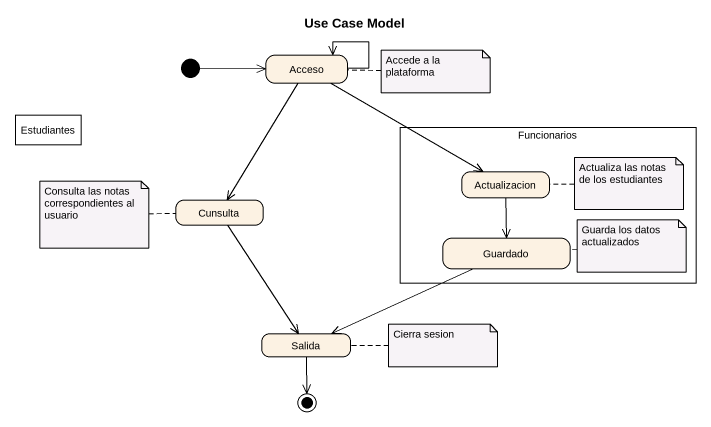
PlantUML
@startuml
title Use Case Model
hide empty description
state Acceso
state Estudiantes <<object>> #FFFFFF
state Funcionarios <<object>> #FFFFFF {
  state Actualizacion
  state Guardado
}
state Cunsulta
state Salida
[*] -right-> Acceso
Acceso --> Acceso
Acceso -right-> Actualizacion
Acceso --> Cunsulta
Actualizacion --> Guardado
Cunsulta --> Salida
Guardado -left-> Salida
Salida --> [*]
note right of Acceso : Accede a la plataforma
note right of Actualizacion : Actualiza las notas de los estudiantes
note left of Cunsulta : Consulta las notas correspondientes al usuario
note right of Guardado : Guarda los datos actualizados
note right of Salida : Cierra sesion
@enduml
